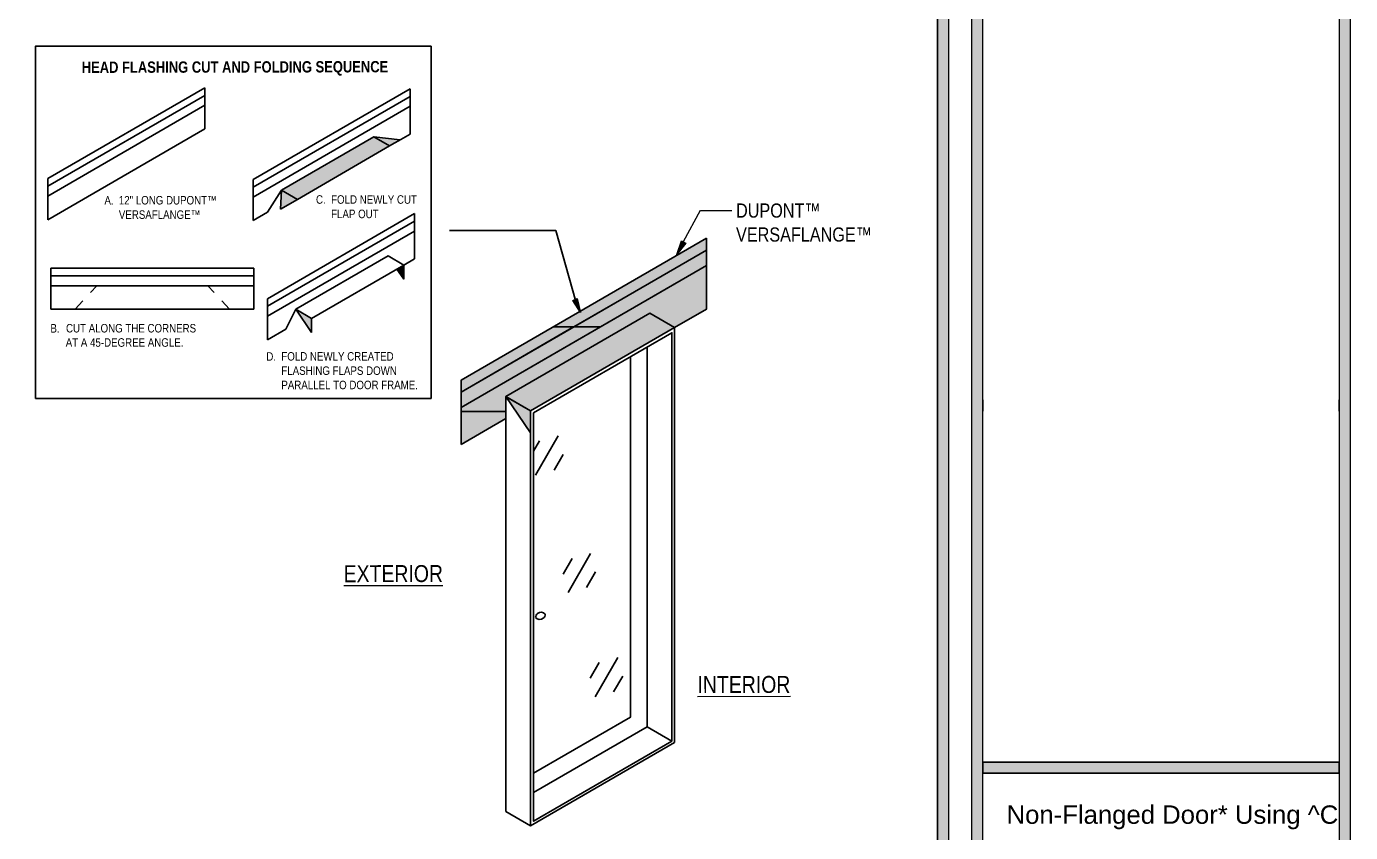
# Model space of a CAD drawing. Header units: inches. Extents: x -20.8 to 74.7, y -53.7 to 19.1.
# Drawn here: x 9.69 to 24.32, y -45.05 to -36.14 of the extents above; entities that cross this region are included whole.
import ezdxf

# ---------------------------------------------------------------- set-up
doc = ezdxf.new("R2010")
doc.units = ezdxf.units.IN
doc.header["$MEASUREMENT"] = 0
doc.linetypes.add('AI-Linetype-30', pattern=[0.25, 0.125, -0.125])
doc.linetypes.add('AI-Linetype-31', pattern=[0.25, 0.125, -0.125])
doc.layers.get('0').update_dxf_attribs({"lineweight": 0})
for name, color, linetype, lineweight in [('.ATI-DETAIL', 7, 'Continuous', 0), ('.ATI-HATCH', 7, 'Continuous', 0), ('.ATI-TEXT', 7, 'Continuous', 0), ('G-ANNO-TTLB', 7, 'Continuous', 0), ('TYVEK', 7, 'Continuous', 0)]:
    doc.layers.add(name, color=color, linetype=linetype, lineweight=lineweight)

# ---------------------------------------------------------------- blocks, each defined once
blk = doc.blocks.new('Block_252')
at = {"layer": 'TYVEK', "char_height": 0.2, "attachment_point": 7}
for s, insert in [('\\C18;\\c0;\\FArial Narrow|b0|i0|c1;\\H0.093750;\\W1.000000;B.', (9.952, -39.526)), ('\\C18;\\c0;\\FArial Narrow|b0|i0|c1;\\H0.093750;\\W1.000000;CUT ALONG THE CORNERS', (10.124, -39.526)), ('\\C18;\\c0;\\FArial Narrow|b0|i0|c1;\\H0.093750;\\W1.000000;AT A 45-DEGREE ANGLE.', (10.121, -39.684))]:
    blk.add_mtext(s, dxfattribs=dict(at, insert=insert))
blk = doc.blocks.new('Block_253')
at = {"layer": 'TYVEK', "char_height": 0.2, "attachment_point": 7}
for s, insert in [('\\C18;\\c0;\\FArial Narrow|b0|i0|c1;\\H0.093750;\\W1.000000;C.', (12.887, -38.104)), ('\\C18;\\c0;\\FArial Narrow|b0|i0|c1;\\H0.093750;\\W1.000000;FOLD NEWLY CUT ', (13.054, -38.104)), ('\\C18;\\c0;\\FArial Narrow|b0|i0|c1;\\H0.093750;\\W1.000000;FLAP OUT', (13.054, -38.263))]:
    blk.add_mtext(s, dxfattribs=dict(at, insert=insert))
blk = doc.blocks.new('Block_254')
at = {"layer": 'TYVEK', "char_height": 0.2, "attachment_point": 7}
for s, insert in [('\\C18;\\c0;\\FArial Narrow|b0|i0|c1;\\H0.093750;\\W1.000000;D.', (12.338, -39.837)), ('\\C18;\\c0;\\FArial Narrow|b0|i0|c1;\\H0.093750;\\W1.000000;FOLD NEWLY CREATED', (12.504, -39.837)), ('\\C18;\\c0;\\FArial Narrow|b0|i0|c1;\\H0.093750;\\W1.000000;FLASHING FLAPS DOWN ', (12.504, -39.995)), ('\\C18;\\c0;\\FArial Narrow|b0|i0|c1;\\H0.093750;\\W1.000000;PARALLEL TO DOOR FRAME.', (12.504, -40.153))]:
    blk.add_mtext(s, dxfattribs=dict(at, insert=insert))
blk = doc.blocks.new('Block_255')
at = {"layer": 'TYVEK', "char_height": 0.2, "attachment_point": 7}
for s, insert in [('\\C18;\\c0;\\FArial Narrow|b0|i0|c1;\\H0.093750;\\W1.000000;A.', (10.549, -38.112)), ('\\C18;\\c0;\\FArial Narrow|b0|i0|c1;\\H0.093750;\\W1.000000;12" LONG DUPONT™', (10.708, -38.112)), ('\\C18;\\c0;\\FArial Narrow|b0|i0|c1;\\H0.093750;\\W1.000000;VERSAFLANGE™', (10.708, -38.271))]:
    blk.add_mtext(s, dxfattribs=dict(at, insert=insert))
blk = doc.blocks.new('Block_256')
at = {"layer": 'TYVEK', "color": 18, "lineweight": 25, "true_color": 0x000000}
blk.add_lwpolyline([(15.759, -39.183), (15.538, -38.4), (14.362, -38.4)], dxfattribs=at)
blk = doc.blocks.new('Block_641')
at = {"layer": '.ATI-TEXT', "true_color": 0x000000, "transparency": 33554687}
h = blk.add_hatch(color=18, dxfattribs=at)
h.dxf.hatch_style = 2
h.paths.add_polyline_path([(16.974, -38.538), (16.877, -38.664), (16.928, -38.514)])
at = {"layer": '.ATI-TEXT', "color": 18, "lineweight": 0, "true_color": 0x000000}
for p, q in [((16.951, -38.521), (17.137, -38.174)), ((17.137, -38.179), (17.484, -38.179))]:
    blk.add_line(p, q, dxfattribs=at)
at = {"layer": '.ATI-TEXT'}
blk.add_lwpolyline([(16.974, -38.538), (16.877, -38.664), (16.928, -38.514), (16.928, -38.514)], close=True, dxfattribs=at)
at = {"layer": '.ATI-TEXT', "char_height": 0.2, "attachment_point": 7}
for s, insert in [('\\C18;\\c0;\\FArial Narrow|b0|i0|c1;\\H0.156250;\\W1.000000;DUPONT™', (17.53, -38.258)), ('\\C18;\\c0;\\FArial Narrow|b0|i0|c1;\\H0.156250;\\W1.000000;VERSAFLANGE™', (17.53, -38.523))]:
    blk.add_mtext(s, dxfattribs=dict(at, insert=insert))

msp = doc.modelspace()

# ---------------------------------------------------------------- hatches: boundary and pattern name
at = {"layer": '.ATI-HATCH', "true_color": 0x808080, "transparency": 33554687}
h = msp.add_hatch(color=8, dxfattribs=at)
edge = h.paths.add_edge_path()
edge.add_spline(control_points=[(13.816, -37.398), (13.816, -37.398), (13.526, -37.363), (13.526, -37.363), (13.526, -37.363), (13.701, -37.464), (13.701, -37.464), (13.701, -37.464), (13.816, -37.398), (13.816, -37.398)], knot_values=[0, 0, 0, 0, 1, 1, 1, 2, 2, 2, 3, 3, 3, 3], degree=3, periodic=0)
edge = h.paths.add_edge_path()
edge.add_spline(control_points=[(12.507, -37.952), (12.507, -37.952), (12.494, -38.163), (12.494, -38.163), (12.494, -38.163), (12.682, -38.054), (12.682, -38.054), (12.682, -38.054), (12.507, -37.952), (12.507, -37.952)], knot_values=[0, 0, 0, 0, 1, 1, 1, 2, 2, 2, 3, 3, 3, 3], degree=3, periodic=0)
edge.add_line((12.507, -37.952), (12.507, -37.952))
at = {"layer": '.ATI-HATCH', "true_color": 0x808080, "transparency": 33554559}
for points in [[(13.701, -37.464), (13.526, -37.363), (12.507, -37.952), (12.682, -38.054)], [(13.858, -38.78), (13.782, -38.824), (13.858, -38.935)], [(12.839, -39.37), (12.664, -39.268), (12.839, -39.524)]]:
    msp.add_hatch(color=8, dxfattribs=at).paths.add_polyline_path(points)
at = {"layer": '.ATI-HATCH', "true_color": 0x808080, "transparency": 33554687}
h = msp.add_hatch(color=8, dxfattribs=at)
edge = h.paths.add_edge_path()
edge.add_spline(control_points=[(17.204, -38.614), (17.204, -38.614), (17.204, -38.483), (17.204, -38.483), (17.204, -38.483), (15.509, -39.464), (15.509, -39.464), (15.509, -39.464), (15.735, -39.464), (15.735, -39.464), (15.735, -39.464), (17.204, -38.614), (17.204, -38.614)], knot_values=[0, 0, 0, 0, 1, 1, 1, 2, 2, 2, 3, 3, 3, 4, 4, 4, 4], degree=3, periodic=0)
edge = h.paths.add_edge_path()
edge.add_spline(control_points=[(17.204, -38.786), (17.204, -38.786), (17.204, -38.614), (17.204, -38.614), (17.204, -38.614), (15.735, -39.464), (15.735, -39.464), (15.735, -39.464), (16.031, -39.464), (16.031, -39.464), (16.031, -39.464), (17.204, -38.786), (17.204, -38.786)], knot_values=[0, 0, 0, 0, 1, 1, 1, 2, 2, 2, 3, 3, 3, 4, 4, 4, 4], degree=3, periodic=0)
edge.add_line((17.204, -38.786), (17.204, -38.786))
edge = h.paths.add_edge_path()
edge.add_spline(control_points=[(15.735, -39.464), (15.735, -39.464), (15.509, -39.464), (15.509, -39.464), (15.509, -39.464), (14.493, -40.052), (14.493, -40.052), (14.493, -40.052), (14.493, -40.183), (14.493, -40.183), (14.493, -40.183), (15.735, -39.464), (15.735, -39.464)], knot_values=[0, 0, 0, 0, 1, 1, 1, 2, 2, 2, 3, 3, 3, 4, 4, 4, 4], degree=3, periodic=0)
edge.add_line((15.735, -39.464), (15.735, -39.464))
edge = h.paths.add_edge_path()
edge.add_spline(control_points=[(16.031, -39.464), (16.031, -39.464), (15.735, -39.464), (15.735, -39.464), (15.735, -39.464), (14.493, -40.183), (14.493, -40.183), (14.493, -40.183), (14.493, -40.354), (14.493, -40.354), (14.493, -40.354), (16.031, -39.464), (16.031, -39.464)], knot_values=[0, 0, 0, 0, 1, 1, 1, 2, 2, 2, 3, 3, 3, 4, 4, 4, 4], degree=3, periodic=0)
edge.add_line((16.031, -39.464), (16.031, -39.464))
edge = h.paths.add_edge_path()
edge.add_spline(control_points=[(14.985, -40.476), (14.985, -40.476), (14.985, -40.4), (14.985, -40.4), (14.985, -40.4), (14.493, -40.4), (14.493, -40.4), (14.493, -40.4), (14.493, -40.761), (14.493, -40.761), (14.493, -40.761), (14.985, -40.476), (14.985, -40.476)], knot_values=[0, 0, 0, 0, 1, 1, 1, 2, 2, 2, 3, 3, 3, 4, 4, 4, 4], degree=3, periodic=0)
edge.add_line((14.985, -40.476), (14.985, -40.476))
edge = h.paths.add_edge_path()
edge.add_spline(control_points=[(16.576, -39.313), (16.576, -39.313), (16.849, -39.471), (16.849, -39.471), (16.849, -39.471), (17.204, -39.266), (17.204, -39.266), (17.204, -39.266), (17.204, -38.786), (17.204, -38.786), (17.204, -38.786), (14.493, -40.354), (14.493, -40.354), (14.493, -40.354), (14.493, -40.4), (14.493, -40.4), (14.493, -40.4), (14.985, -40.4), (14.985, -40.4), (14.985, -40.4), (14.985, -40.234), (14.985, -40.234), (14.985, -40.234), (16.576, -39.313), (16.576, -39.313)], knot_values=[0, 0, 0, 0, 1, 1, 1, 2, 2, 2, 3, 3, 3, 4, 4, 4, 5, 5, 5, 6, 6, 6, 7, 7, 7, 8, 8, 8, 8], degree=3, periodic=0)
edge.add_line((16.576, -39.313), (16.576, -39.313))
h = msp.add_hatch(color=8, dxfattribs=at)
edge = h.paths.add_edge_path()
edge.add_spline(control_points=[(15.258, -40.392), (15.258, -40.392), (14.985, -40.234), (14.985, -40.234), (14.985, -40.234), (15.258, -40.634), (15.258, -40.634), (15.258, -40.634), (15.258, -40.392), (15.258, -40.392)], knot_values=[0, 0, 0, 0, 1, 1, 1, 2, 2, 2, 3, 3, 3, 3], degree=3, periodic=0)
edge = h.paths.add_edge_path()
edge.add_spline(control_points=[(16.849, -39.471), (16.849, -39.471), (16.576, -39.313), (16.576, -39.313), (16.576, -39.313), (14.985, -40.234), (14.985, -40.234), (14.985, -40.234), (15.258, -40.392), (15.258, -40.392), (15.258, -40.392), (16.849, -39.471), (16.849, -39.471)], knot_values=[0, 0, 0, 0, 1, 1, 1, 2, 2, 2, 3, 3, 3, 4, 4, 4, 4], degree=3, periodic=0)
edge.add_line((16.849, -39.471), (16.849, -39.471))
at = {"layer": '.ATI-TEXT', "true_color": 0x000000, "transparency": 33554687}
h = msp.add_hatch(color=18, dxfattribs=at)
h.dxf.hatch_style = 2
h.paths.add_polyline_path([(15.775, -39.151), (15.81, -39.305), (15.727, -39.171)])
at = {"layer": 'G-ANNO-TTLB', "true_color": 0xb9529f, "transparency": 33554687}
h = msp.add_hatch(color=233, dxfattribs=at)
edge = h.paths.add_edge_path()
edge.add_spline(control_points=[(19.883, -53.749), (19.883, -53.749), (-20.817, -53.749), (-20.817, -53.749), (-20.817, -53.749), (-20.817, -19.613), (-20.817, -19.613), (-20.817, -19.613), (19.883, -19.613), (19.883, -19.613), (19.883, -19.613), (19.883, -53.749), (19.883, -53.749)], knot_values=[0, 0, 0, 0, 1, 1, 1, 2, 2, 2, 3, 3, 3, 4, 4, 4, 4], degree=3, periodic=0)
edge = h.paths.add_edge_path()
edge.add_spline(control_points=[(-20.692, -19.738), (-20.692, -19.738), (-20.692, -53.624), (-20.692, -53.624), (-20.692, -53.624), (19.758, -53.624), (19.758, -53.624), (19.758, -53.624), (19.758, -19.738), (19.758, -19.738), (19.758, -19.738), (-20.692, -19.738), (-20.692, -19.738)], knot_values=[0, 0, 0, 0, 1, 1, 1, 2, 2, 2, 3, 3, 3, 4, 4, 4, 4], degree=3, periodic=0)
edge.add_line((-20.692, -19.738), (-20.692, -19.738))
h = msp.add_hatch(color=233, dxfattribs=at)
edge = h.paths.add_edge_path()
edge.add_spline(control_points=[(24.322, -19.613), (24.322, -19.613), (24.322, -53.749), (24.322, -53.749), (24.322, -53.749), (20.134, -53.749), (20.134, -53.749), (20.134, -53.749), (20.134, -19.613), (20.134, -19.613), (20.134, -19.613), (24.322, -19.613), (24.322, -19.613)], knot_values=[0, 0, 0, 0, 1, 1, 1, 2, 2, 2, 3, 3, 3, 4, 4, 4, 4], degree=3, periodic=0)
edge = h.paths.add_edge_path()
edge.add_spline(control_points=[(24.197, -19.738), (24.197, -19.738), (20.259, -19.738), (20.259, -19.738), (20.259, -19.738), (20.259, -53.624), (20.259, -53.624), (20.259, -53.624), (24.197, -53.624), (24.197, -53.624), (24.197, -53.624), (24.197, -19.738), (24.197, -19.738)], knot_values=[0, 0, 0, 0, 1, 1, 1, 2, 2, 2, 3, 3, 3, 4, 4, 4, 4], degree=3, periodic=0)
edge.add_line((24.197, -19.738), (24.197, -19.738))
msp.add_hatch(color=233, dxfattribs=at).paths.add_polyline_path([(24.197, -44.396), (20.259, -44.396), (20.259, -44.271), (24.197, -44.271)])

# ---------------------------------------------------------------- linework, layer by layer
at = {"layer": '.ATI-DETAIL', "color": 251, "lineweight": 25, "true_color": 0x5b5b5b}
for p, q in [((15.314, -41.101), (15.564, -40.668)), ((15.293, -40.837), (15.359, -40.723)), ((15.519, -41.046), (15.618, -40.873)), ((15.673, -42.399), (15.923, -41.966)), ((15.618, -42.194), (15.718, -42.021)), ((15.878, -42.344), (15.978, -42.171)), ((15.917, -43.345), (16.017, -43.172)), ((15.972, -43.55), (16.222, -43.117)), ((16.177, -43.495), (16.277, -43.322))]:
    msp.add_line(p, q, dxfattribs=at)
at = {"layer": '.ATI-HATCH'}
for points in [[(13.701, -37.464), (13.526, -37.363), (12.507, -37.952), (12.682, -38.054)], [(13.858, -38.78), (13.782, -38.824), (13.858, -38.935)], [(12.839, -39.37), (12.664, -39.268), (12.839, -39.524)]]:
    msp.add_lwpolyline(points, close=True, dxfattribs=at)
for points, knots in [([(13.816, -37.398), (13.816, -37.398), (13.526, -37.363), (13.526, -37.363), (13.526, -37.363), (13.701, -37.464), (13.701, -37.464), (13.701, -37.464), (13.816, -37.398), (13.816, -37.398)], [0, 0, 0, 0, 1, 1, 1, 2, 2, 2, 3, 3, 3, 3]), ([(12.507, -37.952), (12.507, -37.952), (12.494, -38.163), (12.494, -38.163), (12.494, -38.163), (12.682, -38.054), (12.682, -38.054), (12.682, -38.054), (12.507, -37.952), (12.507, -37.952)], [0, 0, 0, 0, 1, 1, 1, 2, 2, 2, 3, 3, 3, 3]), ([(17.204, -38.614), (17.204, -38.614), (17.204, -38.483), (17.204, -38.483), (17.204, -38.483), (15.509, -39.464), (15.509, -39.464), (15.509, -39.464), (15.735, -39.464), (15.735, -39.464), (15.735, -39.464), (17.204, -38.614), (17.204, -38.614)], [0, 0, 0, 0, 1, 1, 1, 2, 2, 2, 3, 3, 3, 4, 4, 4, 4]), ([(17.204, -38.786), (17.204, -38.786), (17.204, -38.614), (17.204, -38.614), (17.204, -38.614), (15.735, -39.464), (15.735, -39.464), (15.735, -39.464), (16.031, -39.464), (16.031, -39.464), (16.031, -39.464), (17.204, -38.786), (17.204, -38.786)], [0, 0, 0, 0, 1, 1, 1, 2, 2, 2, 3, 3, 3, 4, 4, 4, 4]), ([(16.576, -39.313), (16.576, -39.313), (16.849, -39.471), (16.849, -39.471), (16.849, -39.471), (17.204, -39.266), (17.204, -39.266), (17.204, -39.266), (17.204, -38.786), (17.204, -38.786), (17.204, -38.786), (14.493, -40.354), (14.493, -40.354), (14.493, -40.354), (14.493, -40.4), (14.493, -40.4), (14.493, -40.4), (14.985, -40.4), (14.985, -40.4), (14.985, -40.4), (14.985, -40.234), (14.985, -40.234), (14.985, -40.234), (16.576, -39.313), (16.576, -39.313)], [0, 0, 0, 0, 1, 1, 1, 2, 2, 2, 3, 3, 3, 4, 4, 4, 5, 5, 5, 6, 6, 6, 7, 7, 7, 8, 8, 8, 8]), ([(16.849, -39.471), (16.849, -39.471), (16.576, -39.313), (16.576, -39.313), (16.576, -39.313), (14.985, -40.234), (14.985, -40.234), (14.985, -40.234), (15.258, -40.392), (15.258, -40.392), (15.258, -40.392), (16.849, -39.471), (16.849, -39.471)], [0, 0, 0, 0, 1, 1, 1, 2, 2, 2, 3, 3, 3, 4, 4, 4, 4]), ([(15.735, -39.464), (15.735, -39.464), (15.509, -39.464), (15.509, -39.464), (15.509, -39.464), (14.493, -40.052), (14.493, -40.052), (14.493, -40.052), (14.493, -40.183), (14.493, -40.183), (14.493, -40.183), (15.735, -39.464), (15.735, -39.464)], [0, 0, 0, 0, 1, 1, 1, 2, 2, 2, 3, 3, 3, 4, 4, 4, 4]), ([(16.031, -39.464), (16.031, -39.464), (15.735, -39.464), (15.735, -39.464), (15.735, -39.464), (14.493, -40.183), (14.493, -40.183), (14.493, -40.183), (14.493, -40.354), (14.493, -40.354), (14.493, -40.354), (16.031, -39.464), (16.031, -39.464)], [0, 0, 0, 0, 1, 1, 1, 2, 2, 2, 3, 3, 3, 4, 4, 4, 4]), ([(15.258, -40.392), (15.258, -40.392), (14.985, -40.234), (14.985, -40.234), (14.985, -40.234), (15.258, -40.634), (15.258, -40.634), (15.258, -40.634), (15.258, -40.392), (15.258, -40.392)], [0, 0, 0, 0, 1, 1, 1, 2, 2, 2, 3, 3, 3, 3]), ([(14.985, -40.476), (14.985, -40.476), (14.985, -40.4), (14.985, -40.4), (14.985, -40.4), (14.493, -40.4), (14.493, -40.4), (14.493, -40.4), (14.493, -40.761), (14.493, -40.761), (14.493, -40.761), (14.985, -40.476), (14.985, -40.476)], [0, 0, 0, 0, 1, 1, 1, 2, 2, 2, 3, 3, 3, 4, 4, 4, 4])]:
    msp.add_open_spline(points, degree=3, knots=knots, dxfattribs=at)
at = {"layer": '.ATI-TEXT'}
msp.add_lwpolyline([(15.775, -39.151), (15.81, -39.305), (15.727, -39.171), (15.727, -39.171)], close=True, dxfattribs=at)
at = {"layer": 'G-ANNO-TTLB', "color": 233, "lineweight": 9, "true_color": 0xb9529f}
for p, q in [((19.758, -53.624), (19.758, -19.738)), ((19.758, -19.738), (19.758, -53.624)), ((19.883, -53.749), (19.883, -19.613)), ((20.134, -19.613), (20.134, -53.749)), ((20.259, -53.624), (20.259, -19.738)), ((24.197, -19.738), (24.197, -53.624)), ((24.322, -53.749), (24.322, -19.613)), ((20.259, -40.27), (20.259, -40.395)), ((24.197, -40.395), (24.197, -40.27)), ((24.197, -44.271), (20.259, -44.271)), ((20.259, -44.271), (20.259, -44.396)), ((24.197, -44.396), (24.197, -44.271)), ((20.259, -44.396), (24.197, -44.396))]:
    msp.add_line(p, q, dxfattribs=at)
at = {"layer": 'G-ANNO-TTLB'}
msp.add_lwpolyline([(24.197, -44.396), (20.259, -44.396), (20.259, -44.271), (24.197, -44.271)], close=True, dxfattribs=at)
for points in [[(19.883, -53.749), (19.883, -53.749), (-20.817, -53.749), (-20.817, -53.749), (-20.817, -53.749), (-20.817, -19.613), (-20.817, -19.613), (-20.817, -19.613), (19.883, -19.613), (19.883, -19.613), (19.883, -19.613), (19.883, -53.749), (19.883, -53.749)], [(-20.692, -19.738), (-20.692, -19.738), (-20.692, -53.624), (-20.692, -53.624), (-20.692, -53.624), (19.758, -53.624), (19.758, -53.624), (19.758, -53.624), (19.758, -19.738), (19.758, -19.738), (19.758, -19.738), (-20.692, -19.738), (-20.692, -19.738)], [(24.322, -19.613), (24.322, -19.613), (24.322, -53.749), (24.322, -53.749), (24.322, -53.749), (20.134, -53.749), (20.134, -53.749), (20.134, -53.749), (20.134, -19.613), (20.134, -19.613), (20.134, -19.613), (24.322, -19.613), (24.322, -19.613)], [(24.197, -19.738), (24.197, -19.738), (20.259, -19.738), (20.259, -19.738), (20.259, -19.738), (20.259, -53.624), (20.259, -53.624), (20.259, -53.624), (24.197, -53.624), (24.197, -53.624), (24.197, -53.624), (24.197, -19.738), (24.197, -19.738)]]:
    msp.add_open_spline(points, degree=3, knots=[0, 0, 0, 0, 1, 1, 1, 2, 2, 2, 3, 3, 3, 4, 4, 4, 4], dxfattribs=at)
at = {"layer": 'TYVEK', "color": 4, "lineweight": 25, "true_color": 0x00ffff}
for p, q in [((11.657, -36.821), (9.922, -37.825)), ((11.657, -37.275), (11.657, -36.821)), ((13.928, -36.832), (12.193, -37.835)), ((13.928, -37.333), (13.928, -36.832)), ((11.657, -36.905), (9.922, -37.909)), ((11.657, -37.015), (9.922, -38.019)), ((13.928, -36.916), (12.193, -37.92)), ((13.928, -37.025), (12.193, -38.029)), ((11.657, -37.275), (9.922, -38.279)), ((13.816, -37.398), (13.526, -37.363)), ((13.701, -37.464), (13.816, -37.398)), ((13.928, -37.333), (13.798, -37.408)), ((9.922, -38.279), (9.922, -37.825)), ((12.193, -38.289), (12.193, -37.835)), ((12.352, -38.197), (12.507, -37.952)), ((12.494, -38.163), (12.507, -37.952)), ((12.682, -38.054), (12.494, -38.163)), ((12.352, -38.197), (12.193, -38.289)), ((13.975, -38.212), (12.35, -39.152)), ((13.975, -38.296), (12.35, -39.236)), ((13.975, -38.713), (13.975, -38.212)), ((13.975, -38.406), (12.35, -39.346)), ((13.975, -38.713), (13.858, -38.781)), ((13.858, -38.781), (13.858, -38.936)), ((9.956, -39.269), (9.956, -38.816)), ((9.956, -38.816), (12.201, -38.816)), ((9.956, -38.898), (12.201, -38.898)), ((12.201, -39.269), (12.201, -38.816)), ((13.782, -38.825), (13.858, -38.936)), ((9.956, -39.008), (12.201, -39.008)), ((12.35, -39.606), (12.35, -39.152)), ((9.956, -39.269), (12.201, -39.269)), ((12.664, -39.269), (12.552, -39.489)), ((12.664, -39.269), (12.839, -39.525)), ((12.552, -39.489), (12.35, -39.606)), ((12.839, -39.37), (12.839, -39.525))]:
    msp.add_line(p, q, dxfattribs=at)
at = {"layer": 'TYVEK', "color": 1, "lineweight": 25, "true_color": 0xff0000}
for p, q in [((17.204, -38.483), (14.493, -40.052)), ((17.204, -39.266), (17.204, -38.483)), ((17.204, -38.614), (14.493, -40.183)), ((17.204, -38.786), (14.493, -40.354)), ((17.204, -39.266), (16.849, -39.471)), ((14.493, -40.761), (14.493, -40.052)), ((14.985, -40.234), (15.258, -40.634)), ((14.985, -40.476), (14.493, -40.761))]:
    msp.add_line(p, q, dxfattribs=at)
at = {"layer": 'TYVEK', "color": 4, "linetype": 'AI-Linetype-30', "lineweight": 25, "true_color": 0x00ffff}
msp.add_line((10.227, -39.269), (10.464, -39.008), dxfattribs=at)
at = {"layer": 'TYVEK', "color": 4, "linetype": 'AI-Linetype-31', "lineweight": 25, "true_color": 0x00ffff}
msp.add_line((11.93, -39.269), (11.693, -39.008), dxfattribs=at)
at = {"layer": 'TYVEK', "color": 3, "lineweight": 25, "true_color": 0x00ff00}
for p, q in [((16.576, -39.313), (14.985, -40.234)), ((16.576, -39.313), (14.985, -40.234)), ((16.576, -39.313), (16.849, -39.471)), ((16.576, -39.313), (16.849, -39.471)), ((14.985, -44.818), (14.985, -40.234)), ((14.988, -40.236), (15.258, -40.392)), ((14.988, -40.236), (15.258, -40.392)), ((16.822, -44.042), (16.549, -43.884)), ((14.985, -44.818), (15.258, -44.976))]:
    msp.add_line(p, q, dxfattribs=at)
at = {"layer": 'TYVEK', "color": 18, "lineweight": 25, "true_color": 0x000000}
msp.add_lwpolyline([(14.16, -36.36), (9.788, -36.36), (9.788, -40.253), (14.16, -40.253)], close=True, dxfattribs=at)
at = {"layer": 'TYVEK', "color": 4, "lineweight": 25, "true_color": 0x00ffff}
for points in [[(12.507, -37.952), (12.682, -38.054), (13.701, -37.464), (13.526, -37.363)], [(12.664, -39.269), (12.839, -39.37), (13.858, -38.781), (13.683, -38.68)]]:
    msp.add_lwpolyline(points, close=True, dxfattribs=at)
at = {"layer": 'TYVEK', "color": 1, "lineweight": 25, "true_color": 0xff0000}
msp.add_lwpolyline([(14.985, -40.234), (15.258, -40.392), (16.849, -39.471), (16.576, -39.313)], close=True, dxfattribs=at)
at = {"layer": 'TYVEK', "color": 3, "lineweight": 25, "true_color": 0x00ff00}
for points in [[(16.849, -44.057), (16.849, -39.471), (15.258, -40.392), (15.258, -44.976)], [(16.822, -44.042), (16.822, -39.528), (15.293, -40.413), (15.293, -44.925)]]:
    msp.add_lwpolyline(points, close=True, dxfattribs=at)
for points in [[(15.293, -44.609), (16.549, -43.884), (16.549, -39.686)], [(15.293, -44.394), (16.363, -43.776), (16.363, -39.794)]]:
    msp.add_lwpolyline(points, dxfattribs=at)
for points in [[(15.42, -42.637), (15.399, -42.611), (15.362, -42.608), (15.336, -42.629), (15.322, -42.64), (15.314, -42.658), (15.315, -42.676)], [(15.315, -42.676), (15.336, -42.701), (15.374, -42.704), (15.399, -42.682), (15.413, -42.671), (15.42, -42.654), (15.42, -42.637)], [(15.315, -42.676), (15.336, -42.701), (15.374, -42.704), (15.399, -42.682), (15.413, -42.671), (15.42, -42.654), (15.42, -42.637)]]:
    msp.add_open_spline(points, degree=3, knots=[0, 0, 0, 0, 1, 1, 1, 2, 2, 2, 2], dxfattribs=at)

# ---------------------------------------------------------------- block references
at = {"layer": '.ATI-TEXT'}
msp.add_blockref('Block_641', (0, 0), dxfattribs=at)
at = {"layer": 'TYVEK'}
for name in ['Block_255', 'Block_253', 'Block_256', 'Block_252', 'Block_254']:
    msp.add_blockref(name, (0, 0), dxfattribs=at)

# ---------------------------------------------------------------- texts
at = {"layer": '.ATI-TEXT', "char_height": 0.2, "attachment_point": 7, "rotation": 0.1123}
for s, insert in [('\\L\\C18;\\c0;\\FArial Narrow|b0|i0|c1;\\H0.187500;\\W1.000002;EXTERIOR\\l', (13.193, -42.287)), ('\\L\\C18;\\c0;\\FArial Narrow|b0|i0|c1;\\H0.187500;\\W1.000002;INTERIOR\\l', (17.104, -43.512))]:
    msp.add_mtext(s, dxfattribs=dict(at, insert=insert))
at = {"insert": (20.52, -45.015), "char_height": 0.2, "attachment_point": 7}
msp.add_mtext('\\C18;\\c0;\\FArial|b0|i0|c1;\\H0.203186;\\W1.000000;Non-Flanged Door* Using ^C', dxfattribs=at)
at = {"layer": 'TYVEK', "insert": (10.298, -36.693), "char_height": 0.2, "attachment_point": 7, "rotation": 0.1123}
msp.add_mtext('\\C18;\\c0;\\FArial Narrow Bold|b1|i0|c1;\\H0.125000;\\W1.000002;HEAD FLASHING CUT AND FOLDING SEQUENCE', dxfattribs=at)

doc.saveas('drawing.dxf')
